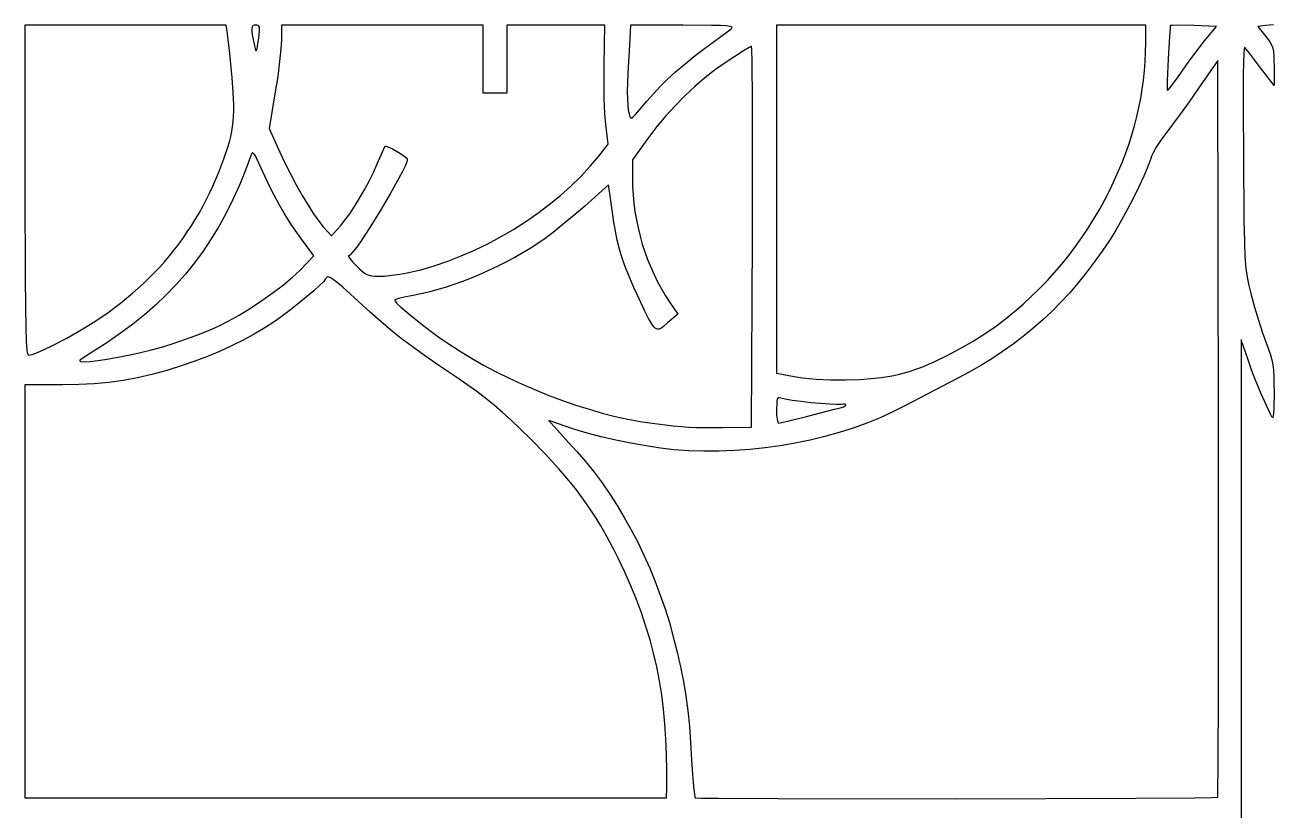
# Model space of a CAD drawing. Extents: x 0 to 2298, y -1775 to 396.
# Drawn here: x 1240 to 2298, y -712 to -48 of the extents above; entities that cross this region are included whole.
import ezdxf

# ---------------------------------------------------------------- set-up
doc = ezdxf.new("R2010")
doc.units = 0

msp = doc.modelspace()

# ---------------------------------------------------------------- linework, layer by layer
at = {"layer": 'Layer 1'}
for p, q in [((1325.09317, -47.611086), (1239.90817, -47.611086)), ((1239.90817, -47.611086), (1239.90817, -187.368086)), ((1410.27817, -47.611086), (1325.09317, -47.611086)), ((1411.38735, -54.931676), (1410.27817, -47.611086)), ((1432.311691, -49.119775), (1432.033962, -50.633196)), ((1432.033962, -50.633196), (1432.099387, -52.864116)), ((1432.099387, -52.864116), (1432.494965, -55.939916)), ((1432.583299, -48.59232), (1432.311691, -49.119775)), ((1432.945569, -48.196471), (1432.583299, -48.59232)), ((1433.948596, -47.735902), (1432.945569, -48.196471)), ((1435.33377, -47.610686), (1433.948596, -47.735902)), ((1436.521805, -47.686074), (1435.33377, -47.610686)), ((1437.434279, -47.964233), (1436.521805, -47.686074)), ((1438.086789, -48.523152), (1437.434279, -47.964233)), ((1437.9958, -58.258786), (1438.640513, -52.664365)), ((1438.494933, -49.44082), (1438.086789, -48.523152)), ((1438.674308, -50.795228), (1438.494933, -49.44082)), ((1438.640513, -52.664365), (1438.674308, -50.795228)), ((1542.714388, -47.610936), (1457.307488, -47.610936)), ((1457.307488, -47.610936), (1457.307488, -60.477436)), ((1628.121288, -47.610936), (1542.714388, -47.610936)), ((1628.121288, -76.449636), (1628.121288, -47.610936)), ((1689.791728, -47.610936), (1648.086528, -47.610936)), ((1648.086528, -47.610936), (1648.086528, -76.449636)), ((1731.275028, -47.610936), (1689.791728, -47.610936)), ((1730.60952, -81.551836), (1731.275028, -47.610936)), ((1753.015, -47.610676), (1751.68398, -69.350576)), ((1797.604, -47.610676), (1753.015, -47.610676)), ((1821.378571, -47.822116), (1797.604, -47.610676)), ((1815.5727, -67.354056), (1837.7563, -51.160056)), ((1829.006347, -48.012325), (1821.378571, -47.822116)), ((1834.234656, -48.303919), (1829.006347, -48.012325)), ((1837.393652, -48.730693), (1834.234656, -48.303919)), ((1838.30033, -49.005335), (1837.393652, -48.730693)), ((1837.7563, -51.160056), (1838.82432, -50.124967)), ((1838.813488, -49.326444), (1838.30033, -49.005335)), ((1838.974395, -49.698247), (1838.813488, -49.326444)), ((1838.82432, -50.124967), (1838.974395, -49.698247)), ((2032.9692, -47.610866), (1876.5752, -47.610866)), ((1876.5752, -47.610866), (1876.5752, -194.909866)), ((2189.3632, -47.610866), (2032.9692, -47.610866)), ((2189.3632, -62.695666), (2189.3632, -47.610866)), ((2209.953886, -50.800425), (2209.392364, -57.212003)), ((2210.207351, -48.891531), (2209.953886, -50.800425)), ((2210.43222, -48.054338), (2210.207351, -48.891531)), ((2210.907512, -47.908758), (2210.43222, -48.054338)), ((2212.113309, -47.804773), (2210.907512, -47.908758)), ((2216.394057, -47.721584), (2212.113309, -47.804773)), ((2230.17562, -48.054338), (2216.394057, -47.721584)), ((2249.25352, -48.719846), (2230.17562, -48.054338)), ((2239.2709, -60.920846), (2249.25352, -48.719846)), ((2290.963434, -48.0572), (2284.308354, -48.722708)), ((2284.308354, -48.722708), (2291.185274, -57.374308)), ((2297.618514, -47.391692), (2290.963434, -48.0572)), ((1412.167245, -60.006162), (1411.38735, -54.931676)), ((1413.134312, -68.740939), (1412.167245, -60.006162)), ((1432.494965, -55.939916), (1434.22459, -65.135686)), ((1436.969809, -65.541229), (1437.9958, -58.258766)), ((1437.9958, -58.258766), (1437.9958, -58.258786)), ((1457.307488, -60.477436), (1456.787559, -67.804955)), ((2189.246215, -70.585746), (2189.3632, -62.695666)), ((2209.392364, -57.212003), (2208.26932, -76.061121)), ((2234.556881, -66.806436), (2239.2709, -60.920846)), ((2291.185274, -57.374308), (2293.264121, -60.061903)), ((2293.264121, -60.061903), (2294.880231, -62.445341)), ((2294.880231, -62.445341), (2296.090798, -64.740391)), ((1415.3804, -92.200076), (1413.134312, -68.740939)), ((1434.22459, -65.135686), (1434.768781, -67.324151)), ((1434.768781, -67.324151), (1435.250581, -68.709327)), ((1435.250581, -68.709327), (1435.690786, -69.257418)), ((1435.690786, -69.257418), (1435.90179, -69.206995)), ((1435.90179, -69.206995), (1436.110195, -68.934629)), ((1436.110195, -68.934629), (1436.529604, -67.707164)), ((1436.529604, -67.707164), (1436.969809, -65.541229)), ((1456.787559, -67.804955), (1455.643717, -78.501606)), ((1751.68398, -69.350576), (1750.560937, -88.248224)), ((1799.101357, -80.331437), (1807.628187, -73.405996)), ((1807.628187, -73.405996), (1815.5727, -67.354056)), ((1848.642601, -69.378853), (1833.973692, -78.890074)), ((1853.408612, -66.442991), (1848.642601, -69.378853)), ((1855.491792, -65.358074), (1853.408612, -66.442991)), ((1855.72056, -68.648362), (1855.491792, -65.358074)), ((1855.907734, -78.079018), (1855.72056, -68.648362)), ((2188.895261, -78.450471), (2189.246215, -70.585746)), ((2223.797819, -81.322804), (2229.17735, -73.898245)), ((2229.17735, -73.898245), (2234.556881, -66.806436)), ((2272.388173, -71.838832), (2272.105245, -79.162454)), ((2272.759489, -67.577588), (2272.388173, -71.838832)), ((2272.977481, -66.62379), (2272.759489, -67.577588)), ((2273.094417, -66.446074), (2272.977481, -66.62379)), ((2273.216594, -66.469708), (2273.094417, -66.446074)), ((2278.15244, -72.542459), (2273.216594, -66.469708)), ((2286.748594, -83.772908), (2278.15244, -72.542459)), ((2296.090798, -64.740391), (2296.953013, -67.162825)), ((2296.953013, -67.162825), (2297.524068, -69.928414)), ((2297.524068, -69.928414), (2297.861155, -73.252926)), ((2297.861155, -73.252926), (2298.021466, -77.352134)), ((1455.643717, -78.501606), (1454.000745, -91.111597)), ((1628.121288, -105.288336), (1628.121288, -76.449636)), ((1648.086528, -76.449636), (1648.086528, -105.288336)), ((1730.47434, -95.908794), (1730.60952, -81.551836)), ((1790.990474, -87.256888), (1799.101357, -80.331437)), ((1833.973692, -78.890074), (1824.891836, -85.320295)), ((1856.1573, -112.720174), (1855.907734, -78.079018)), ((2188.310338, -86.290491), (2188.895261, -78.450471)), ((2208.26932, -76.061121), (2207.562218, -94.660672)), ((2219.0838, -88.206646), (2223.797819, -81.322804)), ((2250.3613, -77.559174), (2233.5018, -101.961174)), ((2251.026808, -389.017174), (2250.3613, -77.559174)), ((2272.105245, -79.162454), (2271.913305, -89.457463)), ((2298.062194, -98.857708), (2286.748594, -83.772908)), ((2298.021466, -77.352134), (2298.062194, -82.441808)), ((2298.062194, -82.441808), (2298.062194, -98.857708)), ((1416.377381, -104.56657), (1415.3804, -92.200076)), ((1454.000745, -91.111597), (1451.983428, -104.179136)), ((1750.560937, -88.248224), (1750.280177, -96.44403)), ((1778.425619, -99.298455), (1784.29388, -93.308876)), ((1784.2938, -93.308856), (1790.990474, -87.256888)), ((1784.29388, -93.308876), (1784.2938, -93.308856)), ((1815.973764, -92.27304), (1807.258468, -99.709313)), ((1824.891836, -85.320295), (1815.973764, -92.27304)), ((2186.438587, -101.899019), (2187.491447, -94.106457)), ((2187.491447, -94.106457), (2188.310338, -86.290491)), ((2207.562218, -94.660672), (2207.520624, -100.760292)), ((2211.513668, -98.716108), (2219.08379, -88.206638)), ((2219.08379, -88.206638), (2219.0838, -88.206646)), ((2271.913305, -89.457463), (2271.812787, -118.597691)), ((1416.825833, -115.222504), (1416.377381, -104.56657)), ((1451.983428, -104.179136), (1446.659368, -135.236136)), ((1638.103908, -105.288336), (1628.121288, -105.288336)), ((1648.086528, -105.288336), (1638.103908, -105.288336)), ((1730.692711, -110.224156), (1730.47434, -95.908794)), ((1750.280177, -96.44403), (1750.18659, -103.735164)), ((1750.18659, -103.735164), (1750.280177, -110.06963)), ((1766.605923, -112.026301), (1772.287001, -105.787162)), ((1772.287001, -105.787162), (1778.425619, -99.298455)), ((1807.258468, -99.709313), (1798.784942, -107.590124)), ((2185.151759, -109.668828), (2186.438587, -101.899019)), ((2207.520624, -100.760292), (2207.605113, -102.466413)), ((2207.605113, -102.466413), (2207.77019, -103.069638)), ((2207.77019, -103.069638), (2208.210829, -102.767646)), ((2208.210829, -102.767646), (2209.007618, -101.901533)), ((2209.007618, -101.901533), (2211.513668, -98.716108)), ((2233.5018, -101.961174), (2226.122286, -112.498387)), ((1416.822426, -120.069863), (1416.825833, -115.222504)), ((1731.202242, -122.792559), (1730.692711, -110.224156)), ((1750.280177, -110.06963), (1750.560937, -115.395434)), ((1750.560937, -115.395434), (1751.028872, -119.660581)), ((1762.11028, -117.267176), (1766.605923, -112.026301)), ((1790.592178, -115.876478), (1782.71917, -124.529383)), ((1798.784942, -107.590124), (1790.592178, -115.876478)), ((1856.240488, -163.99903), (1856.1573, -112.720174)), ((2183.630963, -117.416535), (2185.151759, -109.668828)), ((2226.122286, -112.498387), (2218.555596, -123.035599)), ((1416.316477, -129.125071), (1416.655565, -124.682605)), ((1416.655565, -124.682605), (1416.822426, -120.069863)), ((1731.94054, -131.908636), (1731.202242, -122.792559)), ((1751.028872, -119.660581), (1751.68398, -122.813076)), ((1751.68398, -122.813076), (1752.159282, -124.540103)), ((1752.159282, -124.540103), (1752.657981, -125.69001)), ((1752.657981, -125.69001), (1752.949412, -126.030671)), ((1752.949412, -126.030671), (1753.286661, -126.205606)), ((1753.286661, -126.205606), (1753.683052, -126.207664)), ((1753.683052, -126.207664), (1754.151909, -126.029697)), ((1754.151909, -126.029697), (1755.360309, -125.105092)), ((1755.360309, -125.105092), (1757.018447, -123.374599)), ((1757.018447, -123.374599), (1762.11028, -117.267176)), ((1782.71917, -124.529383), (1775.20491, -133.509846)), ((2179.88747, -132.848246), (2181.8762, -125.142791)), ((2181.8762, -125.142791), (2183.630963, -117.416535)), ((2218.555596, -123.035599), (2206.4378, -139.451474)), ((2271.812787, -118.597691), (2272.107414, -158.531608)), ((1415.086524, -137.756537), (1415.796387, -133.461601)), ((1415.796387, -133.461601), (1416.316477, -129.125071)), ((1446.659368, -135.236136), (1455.754648, -155.201336)), ((1733.93706, -148.546336), (1731.94054, -131.908636)), ((1775.20491, -133.509846), (1768.088392, -142.778874)), ((2177.664772, -140.533551), (2179.88747, -132.848246)), ((1411.730548, -151.035185), (1413.062378, -146.478988)), ((1413.062378, -146.478988), (1414.178112, -142.074219)), ((1414.178112, -142.074219), (1415.086524, -137.756537)), ((1768.088392, -142.778874), (1754.556392, -161.634974)), ((2175.208108, -148.199356), (2177.664772, -140.533551)), ((2202.181316, -145.115223), (2198.340772, -150.986943)), ((2206.4378, -139.451474), (2202.181316, -145.115223)), ((1408.383508, -160.859229), (1411.730548, -151.035185)), ((1431.57147, -157.419876), (1426.6894, -170.546162)), ((1432.08793, -156.357914), (1431.57147, -157.419876)), ((1432.666783, -155.870473), (1432.08793, -156.357914)), ((1432.992605, -155.859258), (1432.666783, -155.870473)), ((1433.349622, -156.012146), (1432.992605, -155.859258)), ((1434.178041, -156.837526), (1433.349622, -156.012146)), ((1435.193635, -158.401206), (1434.178041, -156.837526)), ((1436.437996, -160.757779), (1435.193635, -158.401206)), ((1455.754648, -155.201336), (1460.075696, -164.359872)), ((1538.277628, -165.183996), (1542.658889, -154.840884)), ((1542.658889, -154.840884), (1544.710868, -150.320996)), ((1544.710868, -150.320996), (1545.144467, -150.162797)), ((1545.144467, -150.162797), (1545.91277, -150.251239)), ((1545.91277, -150.251239), (1548.253314, -151.052362)), ((1548.253314, -151.052362), (1551.332156, -152.492997)), ((1551.332156, -152.492997), (1554.74895, -154.341777)), ((1554.74895, -154.341777), (1558.103354, -156.367334)), ((1558.103354, -156.367334), (1560.995021, -158.338301)), ((1560.995021, -158.338301), (1563.023607, -160.023311)), ((1718.836335, -167.212352), (1726.1728, -158.528956)), ((1726.1728, -158.528956), (1733.93706, -148.546336)), ((2169.592882, -163.475072), (2172.517478, -155.846313)), ((2172.517478, -155.846313), (2175.208108, -148.199356)), ((2194.269733, -158.637675), (2193.5713, -160.525874)), ((2195.332118, -156.359528), (2194.269733, -158.637675)), ((2198.340772, -150.986943), (2195.332118, -156.359528)), ((2272.107414, -158.531608), (2272.585748, -213.307783)), ((1404.0668, -172.061076), (1408.383508, -160.859229)), ((1439.7794, -168.067976), (1436.437996, -160.757779)), ((1443.311886, -176.037159), (1439.7794, -168.067976)), ((1460.075696, -164.359872), (1464.784087, -173.689981)), ((1535.105219, -172.337766), (1538.277628, -165.183996)), ((1561.854201, -166.99166), (1559.622679, -171.690292)), ((1563.284383, -163.423871), (1561.854201, -166.99166)), ((1563.023607, -160.023311), (1563.589137, -160.68628)), ((1563.660079, -162.127815), (1563.284383, -163.423871)), ((1563.589137, -160.68628), (1563.788768, -161.190996)), ((1563.788768, -161.190996), (1563.660079, -162.127815)), ((1710.915588, -175.691353), (1718.836335, -167.212352)), ((1754.556392, -161.634974), (1754.556392, -177.163474)), ((1856.1573, -226.633074), (1856.240488, -163.99903)), ((2166.43432, -171.086283), (2169.592882, -163.475072)), ((2191.065681, -167.411034), (2187.668384, -175.510222)), ((2193.5713, -160.525874), (2191.065681, -167.411034)), ((1398.999505, -184.012308), (1404.0668, -172.061076)), ((1426.6894, -170.546162), (1421.516495, -183.151537)), ((1447.075737, -183.94656), (1443.311886, -176.037159)), ((1464.784087, -173.689981), (1469.726443, -182.926502)), ((1527.55415, -187.071651), (1531.490865, -179.696909)), ((1531.490865, -179.696909), (1535.105219, -172.337766)), ((1556.714276, -177.315694), (1549.364656, -190.530527)), ((1559.622679, -171.690292), (1556.714276, -177.315694)), ((1702.455402, -183.938335), (1710.915588, -175.691353)), ((1754.556392, -177.163474), (1754.69087, -184.27404)), ((2159.4153, -186.258666), (2163.041793, -178.680597)), ((2163.041793, -178.680597), (2166.43432, -171.086283)), ((2187.668384, -175.510222), (2183.569183, -184.45689)), ((1239.90817, -187.368086), (1240.022554, -261.426492)), ((1393.445112, -195.577821), (1396.283419, -189.843015)), ((1396.283419, -189.843015), (1398.999505, -184.012308)), ((1421.516495, -183.151537), (1416.037484, -195.255825)), ((1451.052758, -191.757182), (1447.075737, -183.94656)), ((1469.726443, -182.926502), (1474.749385, -191.804274)), ((1523.414659, -194.272221), (1527.55415, -187.071651)), ((1693.500625, -191.925679), (1702.455402, -183.938335)), ((1734.369252, -182.931194), (1714.182152, -200.899894)), ((1735.478432, -190.251784), (1734.369252, -182.931194)), ((1738.805972, -214.431884), (1735.478432, -190.251784)), ((1754.69087, -184.27404), (1755.091486, -191.372255)), ((2154.990215, -194.929137), (2159.4153, -186.258666)), ((2183.569183, -184.45689), (2178.957852, -193.884487)), ((1390.484136, -201.217253), (1393.445112, -195.577821)), ((1416.037484, -195.255825), (1410.237092, -206.878851)), ((1455.22475, -199.430026), (1451.052758, -191.757182)), ((1459.573517, -206.926095), (1455.22475, -199.430026)), ((1474.749385, -191.804274), (1479.699536, -200.058134)), ((1479.699536, -200.058134), (1484.423515, -207.422922)), ((1519.191977, -201.108844), (1523.414659, -194.272221)), ((1549.364656, -190.530527), (1540.801005, -205.003584)), ((1674.286675, -207.010966), (1684.096101, -199.625763)), ((1684.096101, -199.625763), (1693.500625, -191.925679)), ((1714.182152, -200.899894), (1705.170077, -208.5671)), ((1755.091486, -191.372255), (1755.754016, -198.445772)), ((1755.754016, -198.445772), (1756.674236, -205.482241)), ((1876.5752, -194.909866), (1876.5752, -342.430866)), ((2150.364633, -203.390665), (2154.990215, -194.929137)), ((2178.957852, -193.884487), (2174.024165, -203.426463)), ((1384.19239, -212.212107), (1387.400044, -206.761839)), ((1387.400044, -206.761839), (1390.484136, -201.217253)), ((1410.237092, -206.878851), (1404.100047, -218.040439)), ((1464.080862, -214.206392), (1459.573517, -206.926095)), ((1484.423515, -207.422922), (1488.767945, -213.633476)), ((1510.975377, -212.931155), (1515.005688, -207.391746)), ((1515.005688, -207.391746), (1519.191977, -201.108844)), ((1540.801005, -205.003584), (1532.018988, -219.102292)), ((1664.117193, -214.053667), (1674.286675, -207.010966)), ((1705.170077, -208.5671), (1695.825227, -216.317499)), ((1756.674236, -205.482241), (1757.84792, -212.469316)), ((2145.535631, -211.647476), (2150.364633, -203.390665)), ((2174.024165, -203.426463), (2168.957895, -212.716269)), ((1377.404606, -222.831802), (1380.860727, -217.568585)), ((1380.860727, -217.568585), (1384.19239, -212.212107)), ((1404.100047, -218.040439), (1397.611077, -228.760415)), ((1468.728589, -221.231918), (1464.080862, -214.206392)), ((1473.4985, -227.963676), (1468.728589, -221.231918)), ((1488.767945, -213.633476), (1492.579448, -218.424636)), ((1492.579448, -218.424636), (1499.456368, -226.188896)), ((1499.456368, -226.188896), (1507.220628, -217.537296)), ((1507.220628, -217.537296), (1510.975377, -212.931155)), ((1532.018988, -219.102292), (1524.014266, -231.194079)), ((1642.877441, -227.001075), (1653.6325, -220.726244)), ((1653.6325, -220.726244), (1664.117193, -214.053667)), ((1695.825227, -216.317499), (1687.229064, -223.236021)), ((1740.039513, -222.138061), (1738.805972, -214.431884)), ((1741.603208, -229.70387), (1740.039513, -222.138061)), ((1757.84792, -212.469316), (1759.270845, -219.394647)), ((1759.270845, -219.394647), (1760.938786, -226.245887)), ((2135.255667, -227.563839), (2140.500284, -219.703793)), ((2140.500284, -219.703793), (2145.535631, -211.647476)), ((2163.948815, -221.387356), (2159.1867, -229.073174)), ((2168.957895, -212.716269), (2163.948815, -221.387356)), ((2272.585748, -213.307783), (2272.926301, -230.925112)), ((1370.117209, -233.080564), (1373.823583, -228.002286)), ((1373.823583, -228.002286), (1377.404606, -222.831802)), ((1397.611077, -228.760415), (1390.754909, -239.058602)), ((1484.5903, -243.048476), (1473.4985, -227.963676)), ((1524.014266, -231.194079), (1520.614537, -235.977198)), ((1631.896862, -232.850541), (1642.877441, -227.001075)), ((1674.313599, -232.613709), (1667.870388, -236.735985)), ((1680.463052, -228.407594), (1674.313599, -232.613709)), ((1687.229064, -223.236021), (1680.463052, -228.407594)), ((1743.53605, -237.259289), (1741.603208, -229.70387)), ((1760.938786, -226.245887), (1762.847517, -233.010687)), ((1855.491752, -388.129458), (1856.15726, -226.632458)), ((1856.15726, -226.632458), (1856.1573, -226.633074)), ((2129.798856, -235.231841), (2135.255667, -227.563839)), ((2159.1867, -229.073174), (2152.560106, -238.969997)), ((2272.926301, -230.925112), (2273.43843, -243.855283)), ((1358.241514, -247.767444), (1362.326621, -242.962615)), ((1362.326621, -242.962615), (1366.285037, -238.067164)), ((1366.285037, -238.067164), (1370.117209, -233.080564)), ((1390.754909, -239.058602), (1383.51627, -248.954826)), ((1472.6112, -255.471276), (1484.5903, -243.048476)), ((1514.319368, -242.826596), (1514.013476, -243.007271)), ((1514.013476, -243.007271), (1514.076733, -243.5233)), ((1514.871143, -242.615077), (1514.319368, -242.826596)), ((1515.64263, -241.997528), (1514.871143, -242.615077)), ((1517.782505, -239.646371), (1515.64263, -241.997528)), ((1520.614537, -235.977198), (1517.782505, -239.646371)), ((1598.050457, -247.570529), (1609.438525, -243.162889)), ((1609.438525, -243.162889), (1620.735609, -238.247019)), ((1620.735609, -238.247019), (1631.896862, -232.850541)), ((1661.172413, -240.758174), (1654.258669, -244.664028)), ((1667.870388, -236.735985), (1661.172413, -240.758174)), ((1745.877034, -244.934297), (1743.53605, -237.259289)), ((1762.847517, -233.010687), (1764.992815, -239.676699)), ((1764.992815, -239.676699), (1767.370454, -246.231575)), ((2118.23695, -250.008604), (2124.126925, -242.712021)), ((2124.126925, -242.712021), (2129.798856, -235.231841)), ((2152.560106, -238.969997), (2145.813279, -248.456079)), ((1349.689437, -257.107351), (1354.029268, -252.48218)), ((1354.029268, -252.48218), (1358.241514, -247.767444)), ((1383.51627, -248.954826), (1375.879887, -258.468911)), ((1514.076733, -243.5233), (1515.206709, -245.40544)), ((1515.206709, -245.40544), (1517.501325, -248.161058)), ((1517.501325, -248.161058), (1520.752608, -251.478196)), ((1520.752608, -251.478196), (1523.300256, -254.024976)), ((1575.180749, -254.750633), (1586.61625, -251.442317)), ((1586.61625, -251.442317), (1598.050457, -247.570529)), ((1639.939858, -252.061742), (1632.61278, -255.521106)), ((1647.168152, -248.4373), (1639.939858, -252.061742)), ((1654.258669, -244.664028), (1647.168152, -248.4373)), ((1748.665155, -252.858871), (1745.877034, -244.934297)), ((1751.939405, -261.162992), (1748.665155, -252.858871)), ((1767.370454, -246.231575), (1769.976211, -252.662966)), ((1769.976211, -252.662966), (1772.805861, -258.958526)), ((2112.126006, -257.125813), (2118.23695, -250.008604)), ((2145.813279, -248.456079), (2138.929972, -257.547017)), ((2273.43843, -243.855283), (2274.200125, -253.468307)), ((2274.200125, -253.468307), (2275.289374, -261.134195)), ((1240.022554, -261.426492), (1240.20063, -285.98534)), ((1340.625232, -266.091109), (1345.221574, -261.643484)), ((1345.221574, -261.643484), (1349.689437, -257.107351)), ((1375.879887, -258.468911), (1367.830488, -267.620681)), ((1458.840016, -267.49894), (1466.480803, -261.18615)), ((1466.480803, -261.18615), (1469.759984, -258.236751)), ((1469.759984, -258.236751), (1472.6112, -255.471276)), ((1494.035431, -263.440313), (1492.980086, -264.68825)), ((1494.565, -262.571274), (1494.035431, -263.440313)), ((1494.930035, -261.869115), (1494.565, -262.571274)), ((1495.374359, -261.352503), (1494.930035, -261.869115)), ((1495.92007, -261.035412), (1495.374359, -261.352503)), ((1496.589262, -260.931815), (1495.92007, -261.035412)), ((1497.404035, -261.055684), (1496.589262, -260.931815)), ((1498.386484, -261.420993), (1497.404035, -261.055684)), ((1500.9428, -262.931824), (1498.386484, -261.420993)), ((1504.434984, -265.576092), (1500.9428, -262.931824)), ((1523.300256, -254.024976), (1525.535947, -256.046629)), ((1525.535947, -256.046629), (1527.584463, -257.600348)), ((1527.584463, -257.600348), (1529.570587, -258.743324)), ((1529.570587, -258.743324), (1531.6191, -259.532748)), ((1531.6191, -259.532748), (1533.854787, -260.025814)), ((1533.854787, -260.025814), (1536.402429, -260.279712)), ((1536.402429, -260.279712), (1539.386808, -260.351636)), ((1539.386808, -260.351636), (1544.416252, -260.119401)), ((1544.416252, -260.119401), (1550.672733, -259.49202)), ((1550.672733, -259.49202), (1557.386752, -258.573479)), ((1557.386752, -258.573479), (1563.788808, -257.467766)), ((1563.7888, -257.467856), (1575.180749, -254.750633)), ((1563.788808, -257.467766), (1563.7888, -257.467856)), ((1617.818256, -261.879609), (1610.428801, -264.746252)), ((1625.225914, -258.799144), (1617.818256, -261.879609)), ((1632.61278, -255.521106), (1625.225914, -258.799144)), ((1755.738779, -269.976637), (1751.939405, -261.162992)), ((1772.805861, -258.958526), (1775.855178, -265.105904)), ((2099.229514, -270.83901), (2105.791169, -264.067874)), ((2105.791169, -264.067874), (2112.126006, -257.125813)), ((2138.929972, -257.547017), (2131.893937, -266.258408)), ((2275.289374, -261.134195), (2276.784167, -268.222959)), ((1320.946128, -283.007073), (1331.045321, -274.722941)), ((1331.045321, -274.722941), (1335.899963, -270.450751)), ((1335.899963, -270.450751), (1340.625232, -266.091109)), ((1367.830488, -267.620681), (1359.352799, -276.429961)), ((1440.63905, -280.816022), (1450.091783, -274.134085)), ((1450.091783, -274.134085), (1458.840016, -267.49894)), ((1484.527796, -272.624095), (1478.481905, -277.767054)), ((1489.497437, -268.151842), (1484.527796, -272.624095)), ((1492.980086, -264.68825), (1489.497437, -268.151842)), ((1509.039812, -269.465583), (1504.434984, -265.576092)), ((1522.2945, -281.427374), (1509.039812, -269.465583)), ((1581.832908, -273.749659), (1575.119393, -275.30348)), ((1588.759602, -271.900778), (1581.832908, -273.749659)), ((1595.860479, -269.773085), (1588.759602, -271.900778)), ((1603.096543, -267.382827), (1595.860479, -269.773085)), ((1610.428801, -264.746252), (1603.096543, -267.382827)), ((1760.102272, -279.429784), (1755.738779, -269.976637)), ((1775.855178, -265.105904), (1779.119939, -271.092754)), ((1779.119939, -271.092754), (1782.595918, -276.906727)), ((2092.438116, -277.443446), (2099.229514, -270.83901)), ((2124.688928, -274.605852), (2117.298696, -282.604945)), ((2131.893937, -266.258408), (2124.688928, -274.605852)), ((2276.784167, -268.222959), (2278.762494, -276.104608)), ((1310.32408, -290.947729), (1320.946128, -283.007073)), ((1350.431548, -284.916576), (1341.051463, -293.10035)), ((1359.352799, -276.429961), (1350.431548, -284.916576)), ((1430.884761, -287.269192), (1440.63905, -280.816022)), ((1471.770507, -283.242766), (1464.804346, -288.713276)), ((1478.481905, -277.767054), (1471.770507, -283.242766)), ((1532.282316, -290.614943), (1522.2945, -281.427374)), ((1553.369133, -280.52821), (1553.129552, -280.982714)), ((1553.129552, -280.982714), (1553.662154, -281.808046)), ((1554.214439, -280.008716), (1553.369133, -280.52821)), ((1553.662154, -281.808046), (1554.728334, -283.010002)), ((1557.483049, -278.847544), (1554.214439, -280.008716)), ((1554.728334, -283.010002), (1558.266448, -286.386506)), ((1562.457037, -277.644777), (1557.483049, -278.847544)), ((1568.658052, -276.545994), (1562.457037, -277.644777)), ((1575.119393, -275.30348), (1568.658052, -276.545994)), ((1764.862639, -289.278086), (1760.102272, -279.429784)), ((1782.595918, -276.906727), (1786.278892, -282.535474)), ((1786.278892, -282.535474), (1792.933972, -292.518094)), ((2078.154392, -290.169112), (2085.41405, -283.885405)), ((2085.41405, -283.885405), (2092.438116, -277.443446)), ((2117.298696, -282.604945), (2109.706994, -290.271287)), ((2278.762494, -276.104608), (2281.642897, -286.534366)), ((1240.20063, -285.98534), (1240.490489, -303.665586)), ((1299.175598, -298.549133), (1310.32408, -290.947729)), ((1341.051463, -293.10035), (1331.19727, -301.001109)), ((1412.083291, -298.38698), (1421.231859, -293.218031)), ((1421.231859, -293.218031), (1430.884761, -287.269192)), ((1457.994162, -293.84063), (1451.7507, -298.286874)), ((1464.804346, -288.713276), (1457.994162, -293.84063)), ((1541.303066, -298.650871), (1532.282316, -290.614943)), ((1558.266448, -286.386506), (1563.353948, -290.797668)), ((1563.353948, -290.797668), (1569.600884, -295.928929)), ((1569.600884, -295.928929), (1576.617311, -301.465732)), ((1768.528555, -296.531948), (1764.862639, -289.278086)), ((1792.933972, -292.518094), (1784.282372, -299.838684)), ((2070.656217, -296.298791), (2078.154392, -290.169112)), ((2109.706994, -290.271287), (2101.897575, -297.620474)), ((2281.642897, -286.534366), (2285.001639, -297.65042)), ((1240.490489, -303.665586), (1240.915531, -315.543457)), ((1275.285034, -312.751082), (1287.497108, -305.815509)), ((1287.497108, -305.815509), (1299.175598, -298.549133)), ((1331.19727, -301.001109), (1320.853696, -308.638676)), ((1385.453886, -310.181584), (1394.81562, -306.424223)), ((1394.81562, -306.424223), (1403.842, -302.500476)), ((1403.842, -302.500476), (1412.083291, -298.38698)), ((1443.07136, -303.910769), (1434.017677, -309.295496)), ((1451.7507, -298.286874), (1443.07136, -303.910769)), ((1549.887076, -305.9433), (1541.303066, -298.650871)), ((1558.564675, -312.900374), (1549.887076, -305.9433)), ((1576.617311, -301.465732), (1584.01328, -307.09352)), ((1771.398982, -301.446133), (1768.528555, -296.531948)), ((1772.629312, -303.105462), (1771.398982, -301.446133)), ((1773.772879, -304.275408), (1772.629312, -303.105462)), ((1774.867054, -304.987817), (1773.772879, -304.275408)), ((1775.949207, -305.274535), (1774.867054, -304.987817)), ((1777.056707, -305.167408), (1775.949207, -305.274535)), ((1778.226925, -304.698281), (1777.056707, -305.167408)), ((1779.49723, -303.898999), (1778.226925, -304.698281)), ((1780.904993, -302.801409), (1779.49723, -303.898999)), ((1784.282372, -299.838684), (1780.904993, -302.801409)), ((2053.475589, -308.86444), (2062.9166, -302.278666)), ((2062.9166, -302.278666), (2070.656217, -296.298791)), ((2093.854191, -304.668105), (2085.560595, -311.429778)), ((2101.897575, -297.620474), (2093.854191, -304.668105)), ((2285.001639, -297.65042), (2288.401983, -308.142569)), ((1240.915531, -315.543457), (1241.49915, -322.69518)), ((1262.5358, -319.360076), (1275.285034, -312.751082)), ((1310.00547, -316.032876), (1295.502957, -325.377731)), ((1320.853696, -308.638676), (1310.00547, -316.032876)), ((1356.57839, -320.039431), (1366.213087, -317.030781)), ((1366.213087, -317.030781), (1375.878981, -313.730968)), ((1375.878981, -313.730968), (1385.453886, -310.181584)), ((1424.610446, -314.430656), (1414.870462, -319.305849)), ((1434.017677, -309.295496), (1424.610446, -314.430656)), ((1567.866189, -319.930235), (1558.564675, -312.900374)), ((1584.01328, -307.09352), (1591.398843, -312.497733)), ((1591.398843, -312.497733), (1598.384052, -317.363814)), ((1598.384052, -317.363814), (1608.04085, -323.604798)), ((2032.30587, -321.620029), (2043.166294, -315.36702)), ((2043.166294, -315.36702), (2053.475589, -308.86444)), ((2085.560595, -311.429778), (2077.000538, -317.92109)), ((2276.100474, -331.119908), (2270.332734, -314.038508)), ((2270.332734, -314.038508), (2270.332734, -694.265508)), ((2288.401983, -308.142569), (2291.407194, -316.700608)), ((2291.407194, -316.700608), (2293.412816, -322.123903)), ((1241.49915, -322.69518), (1241.857738, -324.835056)), ((1241.857738, -324.835056), (1242.264744, -326.196981)), ((1242.264744, -326.196981), (1242.723093, -326.915481)), ((1242.723093, -326.915481), (1243.23571, -327.125086)), ((1243.23571, -327.125086), (1244.283363, -326.964341)), ((1244.283363, -326.964341), (1245.876939, -326.504638)), ((1245.876939, -326.504638), (1250.389905, -324.823536)), ((1250.389905, -324.823536), (1256.150699, -322.352144)), ((1256.150699, -322.352144), (1262.53541, -319.360826)), ((1262.53541, -319.360826), (1262.5358, -319.360076)), ((1295.502957, -325.377731), (1287.15637, -330.895876)), ((1318.656227, -328.875955), (1329.08337, -326.902826)), ((1329.0833, -326.902476), (1337.891313, -325.016871)), ((1329.08337, -326.902826), (1329.0833, -326.902476)), ((1337.891313, -325.016871), (1347.09707, -322.715325)), ((1347.09707, -322.715325), (1356.57839, -320.039431)), ((1404.818521, -323.910677), (1394.475417, -328.23474)), ((1414.870462, -319.305849), (1404.818521, -323.910677)), ((1578.321947, -327.441027), (1567.866189, -319.930235)), ((1590.462275, -335.840892), (1578.321947, -327.441027)), ((1608.04085, -323.604798), (1618.092784, -329.669656)), ((2010.200264, -332.711833), (2021.211475, -327.457092)), ((2021.211475, -327.457092), (2032.30587, -321.620029)), ((2068.157775, -324.15764), (2059.016057, -330.155025)), ((2077.000538, -317.92109), (2068.157775, -324.15764)), ((2293.412816, -322.123903), (2294.9739, -326.811489)), ((2294.9739, -326.811489), (2296.145038, -331.109123)), ((1286.428147, -331.499318), (1286.228301, -331.979927)), ((1286.228301, -331.979927), (1286.539286, -332.339653)), ((1287.15637, -330.895876), (1286.428147, -331.499318)), ((1286.539286, -332.339653), (1287.343552, -332.580445)), ((1287.343552, -332.580445), (1290.361741, -332.713027)), ((1290.361741, -332.713027), (1295.142485, -332.393271)), ((1295.142485, -332.393271), (1301.545402, -331.636775)), ((1301.545402, -331.636775), (1309.43011, -330.459137)), ((1309.43011, -330.459137), (1318.656227, -328.875955)), ((1372.9989, -335.998974), (1359.94437, -340.070441)), ((1383.861945, -332.267638), (1372.9989, -335.998974)), ((1394.475417, -328.23474), (1383.861945, -332.267638)), ((1604.8175, -345.537974), (1590.462275, -335.840892)), ((1618.092784, -329.669656), (1628.487862, -335.53824)), ((1628.487862, -335.53824), (1639.174093, -341.190403)), ((1994.533198, -339.138144), (1999.589394, -337.217877)), ((1999.589394, -337.217877), (2010.200264, -332.711833)), ((2049.559137, -335.928844), (2039.770767, -341.494694)), ((2059.016057, -330.155025), (2049.559137, -335.928844)), ((2278.703601, -338.610339), (2276.100474, -331.119908)), ((2281.618675, -346.454332), (2278.703601, -338.610339)), ((2296.145038, -331.109123), (2296.980823, -335.362558)), ((2296.980823, -335.362558), (2297.535846, -339.917549)), ((1323.141262, -348.504962), (1310.949821, -350.169161)), ((1335.228721, -346.289639), (1323.141262, -348.504962)), ((1347.425367, -343.489397), (1335.228721, -346.289639)), ((1359.94437, -340.070441), (1347.425367, -343.489397)), ((1614.194832, -351.973378), (1604.8175, -345.537974)), ((1639.174093, -341.190403), (1650.099486, -346.605998)), ((1650.099486, -346.605998), (1661.21205, -351.764878)), ((1876.5752, -342.430866), (1888.3325, -344.649226)), ((1888.3325, -344.649226), (1893.339087, -345.540903)), ((1893.339087, -345.540903), (1898.676478, -346.302598)), ((1898.676478, -346.302598), (1904.295929, -346.934311)), ((1904.295929, -346.934311), (1910.148697, -347.436042)), ((1910.148697, -347.436042), (1922.359211, -348.049558)), ((1922.359211, -348.049558), (1934.918075, -348.143145)), ((1934.918075, -348.143145), (1947.435342, -347.716803)), ((1947.435342, -347.716803), (1959.521066, -346.770533)), ((1959.521066, -346.770533), (1965.280241, -346.102425)), ((1965.280241, -346.102425), (1970.7853, -345.304334)), ((1970.7853, -345.304334), (1975.987501, -344.376261)), ((1975.987501, -344.376261), (1980.8381, -343.318206)), ((1980.8373, -343.318366), (1985.117506, -342.209186)), ((1980.8381, -343.318206), (1980.8373, -343.318366)), ((1985.117506, -342.209186), (1989.69602, -340.808846)), ((2029.6347, -346.868174), (1985.2675, -369.939074)), ((1989.69602, -340.808846), (1994.533198, -339.138144)), ((2039.770767, -341.494694), (2029.6347, -346.868174)), ((2284.492149, -353.674413), (2281.618675, -346.454332)), ((2297.535846, -339.917549), (2297.864701, -345.119852)), ((2297.864701, -345.119852), (2298.021979, -351.31522)), ((1271.6199, -352.192974), (1239.8974, -352.192974)), ((1239.8974, -352.192974), (1239.8974, -526.999974)), ((1285.40231, -351.979371), (1271.6199, -352.192974)), ((1298.441227, -351.316032), (1285.40231, -351.979371)), ((1310.949821, -350.169161), (1298.441227, -351.316032)), ((1622.560909, -357.964243), (1614.194832, -351.973378)), ((1630.214688, -363.752336), (1622.560909, -357.964243)), ((1661.21205, -351.764878), (1672.459794, -356.646895)), ((1672.459794, -356.646895), (1683.790727, -361.231902)), ((2286.970474, -359.293108), (2284.492149, -353.674413)), ((2294.956574, -377.040008), (2286.970474, -359.293108)), ((2298.062274, -358.849408), (2297.857769, -371.986241)), ((2298.021979, -351.31522), (2298.062274, -358.849408)), ((1637.455125, -369.579424), (1630.214688, -363.752336)), ((1644.581178, -375.687275), (1637.455125, -369.579424)), ((1683.790727, -361.231902), (1695.152858, -365.499751)), ((1695.152858, -365.499751), (1706.494195, -369.430295)), ((1706.494195, -369.430295), (1717.762747, -373.003388)), ((1876.715216, -367.748068), (1876.56617, -373.488074)), ((1876.928821, -365.845131), (1876.715216, -367.748068)), ((1877.259409, -364.503716), (1876.928821, -365.845131)), ((1877.725178, -363.661432), (1877.259409, -364.503716)), ((1878.344327, -363.255889), (1877.725178, -363.661432)), ((1879.135051, -363.224693), (1878.344327, -363.255889)), ((1880.11555, -363.505454), (1879.135051, -363.224693)), ((1883.781454, -364.416628), (1880.11555, -363.505454)), ((1889.768844, -365.429187), (1883.781454, -364.416628)), ((1897.300428, -366.457345), (1889.768844, -365.429187)), ((1905.59891, -367.415312), (1897.300428, -366.457345)), ((1913.886997, -368.2173), (1905.59891, -367.415312)), ((1921.387396, -368.777522), (1913.886997, -368.2173)), ((1927.322811, -369.010189), (1921.387396, -368.777522)), ((1929.460746, -368.976881), (1927.322811, -369.010189)), ((1930.91595, -368.829514), (1929.460746, -368.976881)), ((1933.042023, -368.526655), (1930.91595, -368.829514)), ((1934.447996, -368.569549), (1933.042023, -368.526655)), ((1933.442804, -370.794843), (1934.631273, -370.070842)), ((1935.162465, -368.888005), (1934.447996, -368.569549)), ((1934.631273, -370.070842), (1935.214025, -369.411833)), ((1935.269321, -369.128634), (1935.162465, -368.888005)), ((1935.214025, -369.411833), (1935.269321, -369.128634)), ((1985.2675, -369.939074), (1974.995827, -375.212442)), ((1651.891803, -382.317655), (1644.581178, -375.687275)), ((1717.762747, -373.003388), (1728.906524, -376.198881)), ((1728.906524, -376.198881), (1739.873534, -378.996628)), ((1739.873534, -378.996628), (1750.611786, -381.37648)), ((1876.56617, -373.488074), (1876.687487, -377.876263)), ((1876.687487, -377.876263), (1877.037572, -381.474153)), ((1885.966489, -383.082445), (1902.07736, -379.033934)), ((1902.0773, -379.033974), (1919.21415, -374.514067)), ((1902.07736, -379.033934), (1902.0773, -379.033974)), ((1919.21415, -374.514067), (1925.598856, -372.950815)), ((1925.598856, -372.950815), (1929.3631, -372.157054)), ((1929.3631, -372.157054), (1931.677214, -371.513643)), ((1931.677214, -371.513643), (1933.442804, -370.794843)), ((1964.258493, -380.12966), (1953.099368, -384.682928)), ((1974.995827, -375.212442), (1964.258493, -380.12966)), ((2295.845216, -378.896994), (2294.956574, -377.040008)), ((2296.533687, -379.875306), (2295.845216, -378.896994)), ((2296.811794, -379.987842), (2296.533687, -379.875306)), ((2297.050581, -379.824167), (2296.811794, -379.987842)), ((2297.424496, -378.592795), (2297.050581, -379.824167)), ((2297.684026, -376.030413), (2297.424496, -378.592795)), ((2297.857769, -371.986241), (2297.684026, -376.030413)), ((1659.685958, -389.712333), (1651.891803, -382.317655)), ((1668.2626, -398.113074), (1659.685958, -389.712333)), ((1687.896682, -383.886939), (1683.7927, -382.583654)), ((1683.7927, -382.583654), (1683.988973, -382.956269)), ((1683.988973, -382.956269), (1684.863752, -384.025588)), ((1684.863752, -384.025588), (1688.368067, -387.963178)), ((1696.6592, -387.020374), (1687.896682, -383.886939)), ((1688.368067, -387.963178), (1700.4304, -400.996054)), ((1705.657428, -390.135197), (1696.6592, -387.020374)), ((1716.236239, -393.26301), (1705.657428, -390.135197)), ((1750.611786, -381.37648), (1761.069289, -383.318291)), ((1761.069289, -383.318291), (1771.194052, -384.801914)), ((1771.194052, -384.801914), (1789.131583, -386.91629)), ((1789.131583, -386.91629), (1796.092123, -387.601729)), ((1796.092123, -387.601729), (1802.389752, -388.073998)), ((1802.389752, -388.073998), (1808.5314, -388.359092)), ((1808.5314, -388.359092), (1815.023996, -388.483008)), ((1815.023996, -388.483008), (1831.089752, -388.351294)), ((1831.089752, -388.351294), (1855.491752, -388.129458)), ((1877.037572, -381.474153), (1877.595629, -383.907404)), ((1877.595629, -383.907404), (1877.946147, -384.570308)), ((1877.946147, -384.570308), (1878.34086, -384.801674)), ((1878.34086, -384.801674), (1885.966489, -383.082445)), ((1941.56232, -388.864447), (1929.691221, -392.66642)), ((1953.099368, -384.682928), (1941.56232, -388.864447)), ((2251.109996, -510.011228), (2251.026808, -389.017174)), ((1680.908987, -411.084718), (1668.2626, -398.113074)), ((1700.4304, -400.996054), (1707.822049, -409.01795)), ((1727.97969, -396.312827), (1716.236239, -393.26301)), ((1740.471837, -399.193663), (1727.97969, -396.312827)), ((1753.296736, -401.814531), (1740.471837, -399.193663)), ((1766.038442, -404.084446), (1753.296736, -401.814531)), ((1892.512313, -401.717061), (1879.743705, -403.922854)), ((1905.122348, -399.100526), (1892.512313, -401.717061)), ((1917.52994, -396.081045), (1905.122348, -399.100526)), ((1929.691221, -392.66642), (1917.52994, -396.081045)), ((1692.193161, -423.398687), (1680.908987, -411.084718)), ((1707.822049, -409.01795), (1715.016124, -417.431408)), ((1778.281012, -405.912422), (1766.038442, -404.084446)), ((1789.6085, -407.207474), (1778.281012, -405.912422)), ((1802.258757, -408.095256), (1789.6085, -407.207474)), ((1815.05753, -408.517702), (1802.258757, -408.095256)), ((1827.960951, -408.482611), (1815.05753, -408.517702)), ((1840.925148, -407.997782), (1827.960951, -408.482611)), ((1853.906253, -407.071013), (1840.925148, -407.997782)), ((1866.860396, -405.710104), (1853.906253, -407.071013)), ((1879.743705, -403.922854), (1866.860396, -405.710104)), ((1715.016124, -417.431408), (1722.002228, -426.217257)), ((1697.38616, -429.395967), (1692.193161, -423.398687)), ((1702.312696, -435.333137), (1697.38616, -429.395967)), ((1722.002228, -426.217257), (1728.769962, -435.356326)), ((1706.997464, -441.244966), (1702.312696, -435.333137)), ((1711.465162, -447.166224), (1706.997464, -441.244966)), ((1728.769962, -435.356326), (1735.308928, -444.829443)), ((1715.740487, -453.131681), (1711.465162, -447.166224)), ((1719.848134, -459.176105), (1715.740487, -453.131681)), ((1735.308928, -444.829443), (1741.608726, -454.617439)), ((1741.608726, -454.617439), (1747.658958, -464.701141)), ((1723.812801, -465.334267), (1719.848134, -459.176105)), ((1727.659183, -471.640937), (1723.812801, -465.334267)), ((1747.658958, -464.701141), (1753.449225, -475.061379)), ((1731.411977, -478.130882), (1727.659183, -471.640937)), ((1753.449225, -475.061379), (1758.969129, -485.678982)), ((1735.095881, -484.838874), (1731.411977, -478.130882)), ((1738.735589, -491.799681), (1735.095881, -484.838874)), ((1758.969129, -485.678982), (1764.208271, -496.534779)), ((1742.3558, -499.048074), (1738.735589, -491.799681)), ((1764.208271, -496.534779), (1769.156253, -507.609598)), ((1747.985972, -510.908594), (1742.3558, -499.048074)), ((1769.156253, -507.609598), (1773.802675, -518.88427)), ((1753.154708, -522.566657), (1747.985972, -510.908594)), ((2251.026808, -609.272484), (2251.109996, -510.011228)), ((1239.8974, -526.999974), (1239.8974, -702.028974)), ((1757.873707, -534.074583), (1753.154708, -522.566657)), ((1773.802675, -518.88427), (1778.13714, -530.339622)), ((1762.154665, -545.48469), (1757.873707, -534.074583)), ((1778.13714, -530.339622), (1782.149248, -541.956484)), ((1766.009283, -556.849296), (1762.154665, -545.48469)), ((1782.149248, -541.956484), (1785.828601, -553.715685)), ((1769.449258, -568.22072), (1766.009283, -556.849296)), ((1785.828601, -553.715685), (1789.1648, -565.598054)), ((1772.486288, -579.651282), (1769.449258, -568.22072)), ((1789.1648, -565.598054), (1792.425182, -578.603633)), ((1775.132072, -591.193299), (1772.486288, -579.651282)), ((1792.425182, -578.603633), (1795.241026, -591.154268)), ((1777.398309, -602.89909), (1775.132072, -591.193299)), ((1795.241026, -591.154268), (1797.646127, -603.48133)), ((1779.296697, -614.820974), (1777.398309, -602.89909)), ((1797.646127, -603.48133), (1799.674279, -615.816192)), ((2250.777242, -676.547835), (2251.026808, -609.272484)), ((1780.838934, -627.01127), (1779.296697, -614.820974)), ((1799.674279, -615.816192), (1801.359277, -628.390223)), ((1782.036718, -639.522296), (1780.838934, -627.01127)), ((1801.359277, -628.390223), (1802.734917, -641.434796)), ((1782.901749, -652.406371), (1782.036718, -639.522296)), ((1802.734917, -641.434796), (1803.834993, -655.181283)), ((1783.445724, -665.715813), (1782.901749, -652.406371)), ((1803.834993, -655.181283), (1804.6933, -669.861054)), ((1783.680341, -679.502941), (1783.445724, -665.715813)), ((1804.6933, -669.861054), (1805.334545, -681.999652)), ((2250.590068, -694.9867), (2250.777242, -676.547835)), ((1783.6173, -693.820074), (1783.680341, -679.502941)), ((1805.334545, -681.999652), (1806.162963, -692.100117)), ((1783.3954, -702.028974), (1783.617236, -693.821044)), ((1783.617236, -693.821044), (1783.6173, -693.820074)), ((1806.162963, -692.100117), (1807.032975, -699.122599)), ((2250.3613, -701.584174), (2250.590068, -694.9867)), ((2270.332734, -694.265508), (2270.447118, -841.810508)), ((1239.8974, -702.028974), (1511.6464, -702.028974)), ((1511.6464, -702.028974), (1783.3954, -702.028974)), ((1807.032975, -699.122599), (1807.438085, -701.154646)), ((1807.438085, -701.154646), (1807.799, -702.027254)), ((1807.799, -702.027254), (1813.120142, -702.25624)), ((1813.120142, -702.25624), (1827.397699, -702.444931)), ((1827.397699, -702.444931), (1877.698167, -702.706628)), ((1877.698167, -702.706628), (2029.41326, -702.803682)), ((2029.41326, -702.803682), (2180.961973, -702.401603)), ((2180.961973, -702.401603), (2231.054466, -702.039386)), ((2231.054466, -702.039386), (2245.19684, -701.822532)), ((2245.19684, -701.822532), (2250.362, -701.583582)), ((2250.362, -701.583582), (2250.3613, -701.584174))]:
    msp.add_line(p, q, dxfattribs=at)

doc.saveas('drawing.dxf')
